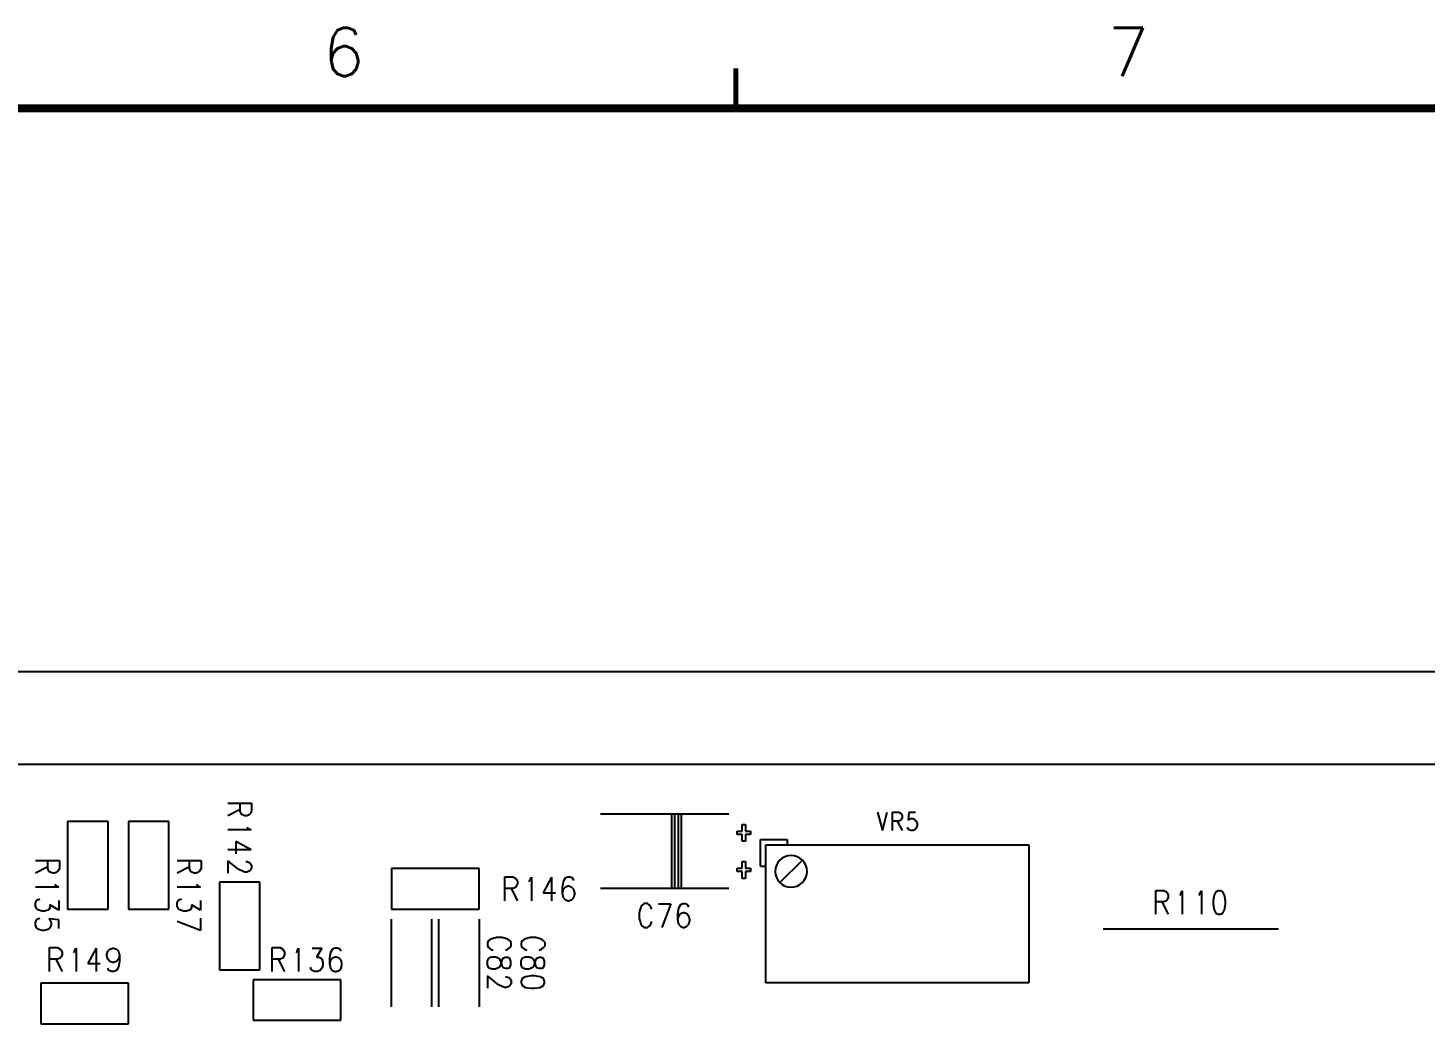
# Model space of a CAD drawing. Extents: x 295 to 953, y 10 to 290.
# Drawn here: x 740.5 to 827.3, y 227.9 to 290 of the extents above; entities that cross this region are included whole.
import ezdxf
from ezdxf.enums import TextEntityAlignment as Align

# ---------------------------------------------------------------- set-up
doc = ezdxf.new("R2010")
doc.units = 0
doc.header["$LTSCALE"] = 5
doc.header["$MEASUREMENT"] = 0
doc.layers.get('0').update_dxf_attribs({"linetype": 'CONTINUOUS', "lineweight": 25})
for name, color, linetype in [('BOTTOM_SILK_GBR', 5, 'CONTINUOUS'), ('문자', 4, 'CONTINUOUS'), ('테두리', 3, 'CONTINUOUS')]:
    doc.layers.add(name, color=color, linetype=linetype)
doc.styles.get("Standard").update_dxf_attribs({"font": 'simplex.shx'})

# ---------------------------------------------------------------- blocks, each defined once
blk = doc.blocks.new('C')
at = {"layer": '테두리'}
for points, const_width in [([(307.5, 287.5), (307.5, 285)], 0.3), ([(15, 285), (15, 15), (405, 15), (405, 285), (15, 285)], 0.5)]:
    blk.add_lwpolyline(points, dxfattribs=dict(at, const_width=const_width))
at = {"layer": '문자'}
for s, p in [('6', (283.125, 288.5)), ('7', (331.875, 288.5))]:
    blk.add_text(s, height=3, dxfattribs=at).set_placement(p, align=Align.MIDDLE)

msp = doc.modelspace()

# ---------------------------------------------------------------- linework, layer by layer
at = {"layer": 'BOTTOM_SILK_GBR', "color": 0}
for p, q in [((508.778, 250), (868.478, 250)), ((841.253, 244.225), (530.228, 244.225)), ((752.902, 241.816), (754.387, 241.816)), ((753.667, 241.438), (752.902, 241.044)), ((753.667, 241.321), (753.667, 241.816)), ((754.387, 241.816), (754.387, 241.321)), ((742.957, 240.696), (742.957, 235.247)), ((745.472, 240.696), (742.957, 240.696)), ((745.472, 235.247), (745.472, 240.696)), ((746.729, 240.696), (746.729, 235.247)), ((749.244, 240.696), (746.729, 240.696)), ((749.244, 235.247), (749.244, 240.696)), ((753.735, 241.159), (753.667, 241.321)), ((753.824, 241.105), (753.735, 241.159)), ((753.959, 241.044), (753.824, 241.105)), ((754.095, 241.044), (753.959, 241.044)), ((754.23, 241.105), (754.095, 241.044)), ((754.296, 241.159), (754.23, 241.105)), ((754.387, 241.321), (754.296, 241.159)), ((784.029, 241.135), (776.066, 241.135)), ((780.467, 241.135), (780.467, 236.524)), ((780.676, 241.135), (780.467, 241.135)), ((780.676, 236.524), (780.676, 241.135)), ((780.886, 241.135), (780.886, 236.524)), ((781.095, 241.135), (780.886, 241.135)), ((781.095, 236.524), (781.095, 241.135)), ((784.867, 240.506), (785.077, 240.506)), ((784.867, 240.087), (784.867, 240.506)), ((785.077, 240.506), (785.077, 240.087)), ((793.282, 241.273), (793.576, 240.118)), ((793.576, 240.118), (793.883, 241.273)), ((794.206, 240.118), (794.206, 241.273)), ((794.206, 241.273), (794.591, 241.273)), ((794.591, 240.714), (794.206, 240.714)), ((794.5, 240.714), (794.807, 240.118)), ((794.591, 241.273), (794.716, 241.204)), ((794.716, 240.765), (794.591, 240.714)), ((794.716, 241.204), (794.759, 241.151)), ((794.759, 240.836), (794.716, 240.765)), ((794.759, 241.151), (794.807, 241.045)), ((794.807, 240.94), (794.759, 240.836)), ((794.807, 241.045), (794.807, 240.94)), ((795.214, 241.255), (795.171, 240.765)), ((795.171, 240.765), (795.214, 240.818)), ((795.64, 241.255), (795.214, 241.255)), ((795.214, 240.818), (795.34, 240.871)), ((795.34, 240.871), (795.467, 240.871)), ((795.467, 240.871), (795.599, 240.818)), ((795.599, 240.818), (795.683, 240.714)), ((795.683, 240.714), (795.731, 240.555)), ((795.731, 240.555), (795.731, 240.433)), ((754.364, 240.173), (752.902, 240.173)), ((754.095, 240.326), (754.162, 240.265)), ((754.162, 240.265), (754.364, 240.173)), ((784.552, 240.087), (784.867, 240.087)), ((784.552, 239.877), (784.552, 240.087)), ((784.867, 239.877), (784.552, 239.877)), ((784.867, 239.458), (784.867, 239.877)), ((785.077, 240.087), (785.39, 240.087)), ((785.077, 239.877), (785.077, 239.458)), ((785.39, 239.877), (785.077, 239.877)), ((785.39, 240.087), (785.39, 239.877)), ((795.171, 240.224), (795.13, 240.328)), ((795.214, 240.171), (795.171, 240.224)), ((795.34, 240.118), (795.214, 240.171)), ((795.467, 240.118), (795.34, 240.118)), ((795.599, 240.171), (795.467, 240.118)), ((795.683, 240.275), (795.599, 240.171)), ((795.731, 240.433), (795.683, 240.275)), ((754.364, 238.93), (752.902, 238.93)), ((754.364, 238.93), (753.397, 239.44)), ((753.397, 239.44), (753.397, 238.668)), ((785.077, 239.458), (784.867, 239.458)), ((786.009, 237.919), (786.009, 239.569)), ((786.009, 239.569), (787.659, 239.569)), ((786.339, 239.239), (802.674, 239.239)), ((786.339, 230.659), (786.339, 239.239)), ((787.659, 239.569), (787.659, 239.239)), ((802.674, 239.239), (802.674, 230.659)), ((740.957, 238.254), (742.442, 238.254)), ((741.723, 237.876), (740.957, 237.481)), ((741.723, 237.759), (741.723, 238.254)), ((742.442, 238.254), (742.442, 237.759)), ((749.758, 238.254), (751.243, 238.254)), ((750.524, 237.876), (749.758, 237.481)), ((750.524, 237.759), (750.524, 238.254)), ((751.243, 238.254), (751.243, 237.759)), ((753.6, 237.704), (752.902, 238.252)), ((752.902, 238.252), (752.902, 237.48)), ((754.027, 238.198), (754.095, 238.198)), ((754.095, 238.198), (754.23, 238.143)), ((754.23, 238.143), (754.296, 238.09)), ((754.296, 238.09), (754.387, 237.981)), ((754.387, 237.981), (754.387, 237.757)), ((784.867, 238.201), (785.077, 238.201)), ((784.867, 237.782), (784.867, 238.201)), ((785.077, 238.201), (785.077, 237.782)), ((786.009, 237.919), (786.339, 237.919)), ((787.246, 236.929), (788.566, 238.249)), ((741.791, 237.597), (741.723, 237.759)), ((741.88, 237.542), (741.791, 237.597)), ((742.015, 237.481), (741.88, 237.542)), ((742.15, 237.481), (742.015, 237.481)), ((742.286, 237.542), (742.15, 237.481)), ((742.352, 237.597), (742.286, 237.542)), ((742.442, 237.759), (742.352, 237.597)), ((750.592, 237.597), (750.524, 237.759)), ((750.681, 237.542), (750.592, 237.597)), ((750.816, 237.481), (750.681, 237.542)), ((750.951, 237.481), (750.816, 237.481)), ((751.087, 237.542), (750.951, 237.481)), ((751.153, 237.597), (751.087, 237.542)), ((751.243, 237.759), (751.153, 237.597)), ((753.824, 237.595), (753.6, 237.704)), ((753.959, 237.541), (753.824, 237.595)), ((754.095, 237.541), (753.959, 237.541)), ((754.23, 237.595), (754.095, 237.541)), ((754.296, 237.65), (754.23, 237.595)), ((754.387, 237.757), (754.296, 237.65)), ((763.074, 237.762), (763.074, 235.247)), ((768.522, 237.762), (763.074, 237.762)), ((768.522, 235.247), (768.522, 237.762)), ((770.126, 235.762), (770.126, 237.247)), ((770.126, 237.247), (770.621, 237.247)), ((770.621, 237.247), (770.783, 237.156)), ((770.783, 237.156), (770.837, 237.09)), ((770.837, 237.09), (770.898, 236.955)), ((771.616, 236.955), (771.677, 237.023)), ((771.677, 237.023), (771.769, 237.224)), ((771.769, 237.224), (771.769, 235.762)), ((773.012, 237.224), (772.502, 236.257)), ((773.012, 237.224), (773.012, 235.762)), ((773.868, 237.156), (773.744, 236.955)), ((774.045, 237.224), (773.868, 237.156)), ((774.16, 237.224), (774.045, 237.224)), ((774.338, 237.156), (774.16, 237.224)), ((774.401, 237.023), (774.338, 237.156)), ((784.552, 237.782), (784.867, 237.782)), ((784.552, 237.572), (784.552, 237.782)), ((784.867, 237.572), (784.552, 237.572)), ((784.867, 237.153), (784.867, 237.572)), ((785.077, 237.153), (784.867, 237.153)), ((785.077, 237.782), (785.39, 237.782)), ((785.077, 237.572), (785.077, 237.153)), ((785.39, 237.572), (785.077, 237.572)), ((785.39, 237.782), (785.39, 237.572)), ((742.419, 236.61), (740.957, 236.61)), ((742.15, 236.764), (742.218, 236.703)), ((742.218, 236.703), (742.419, 236.61)), ((751.22, 236.61), (749.758, 236.61)), ((750.951, 236.764), (751.019, 236.703)), ((751.019, 236.703), (751.22, 236.61)), ((752.387, 236.924), (752.387, 231.475)), ((754.901, 236.924), (752.387, 236.924)), ((754.901, 231.475), (754.901, 236.924)), ((770.621, 236.528), (770.126, 236.528)), ((770.504, 236.528), (770.898, 235.762)), ((770.783, 236.595), (770.621, 236.528)), ((770.837, 236.685), (770.783, 236.595)), ((770.898, 236.82), (770.837, 236.685)), ((770.898, 236.955), (770.898, 236.82)), ((772.502, 236.257), (773.274, 236.257)), ((773.744, 236.955), (773.69, 236.595)), ((773.69, 236.595), (773.69, 236.257)), ((773.744, 236.46), (773.69, 236.257)), ((773.69, 236.257), (773.744, 235.965)), ((773.868, 236.595), (773.744, 236.46)), ((774.045, 236.661), (773.868, 236.595)), ((774.099, 236.661), (774.045, 236.661)), ((774.277, 236.595), (774.099, 236.661)), ((774.401, 236.46), (774.277, 236.595)), ((774.462, 236.257), (774.401, 236.46)), ((774.401, 235.965), (774.462, 236.166)), ((774.462, 236.166), (774.462, 236.257)), ((784.029, 236.524), (776.066, 236.524)), ((780.886, 236.524), (780.676, 236.524)), ((810.569, 234.924), (810.569, 236.409)), ((810.569, 236.409), (811.064, 236.409)), ((811.064, 236.409), (811.226, 236.318)), ((811.226, 236.318), (811.28, 236.252)), ((811.28, 236.252), (811.341, 236.117)), ((811.341, 236.117), (811.341, 235.982)), ((812.059, 236.117), (812.12, 236.185)), ((812.12, 236.185), (812.213, 236.386)), ((812.213, 236.386), (812.213, 234.924)), ((813.247, 236.117), (813.308, 236.185)), ((813.308, 236.185), (813.401, 236.386)), ((813.401, 236.386), (813.401, 234.924)), ((814.188, 236.117), (814.133, 235.757)), ((814.295, 236.318), (814.188, 236.117)), ((814.465, 236.386), (814.295, 236.318)), ((814.574, 236.386), (814.465, 236.386)), ((814.735, 236.318), (814.574, 236.386)), ((814.844, 236.117), (814.735, 236.318)), ((814.905, 235.757), (814.844, 236.117)), ((740.957, 235.607), (741.025, 235.769)), ((740.957, 235.437), (740.957, 235.607)), ((741.025, 235.275), (740.957, 235.437)), ((741.025, 235.769), (741.093, 235.823)), ((741.16, 235.167), (741.025, 235.275)), ((741.093, 235.823), (741.228, 235.878)), ((741.857, 235.33), (741.791, 235.221)), ((742.419, 235.167), (741.857, 235.5)), ((741.857, 235.5), (741.857, 235.33)), ((742.419, 235.769), (742.419, 235.167)), ((742.957, 235.247), (745.472, 235.247)), ((746.729, 235.247), (749.244, 235.247)), ((749.758, 235.607), (749.826, 235.769)), ((749.758, 235.437), (749.758, 235.607)), ((749.826, 235.275), (749.758, 235.437)), ((749.826, 235.769), (749.894, 235.823)), ((749.961, 235.167), (749.826, 235.275)), ((749.894, 235.823), (750.029, 235.878)), ((750.658, 235.33), (750.592, 235.221)), ((751.22, 235.167), (750.658, 235.5)), ((750.658, 235.5), (750.658, 235.33)), ((751.22, 235.769), (751.22, 235.167)), ((763.074, 235.247), (768.522, 235.247)), ((773.744, 235.965), (773.868, 235.83)), ((773.868, 235.83), (774.045, 235.762)), ((774.045, 235.762), (774.099, 235.762)), ((774.099, 235.762), (774.277, 235.83)), ((774.277, 235.83), (774.401, 235.965)), ((778.574, 235.366), (778.52, 235.231)), ((778.675, 235.5), (778.574, 235.366)), ((778.775, 235.591), (778.675, 235.5)), ((778.983, 235.591), (778.775, 235.591)), ((779.084, 235.5), (778.983, 235.591)), ((779.191, 235.366), (779.084, 235.5)), ((779.246, 235.231), (779.191, 235.366)), ((779.661, 235.567), (780.434, 235.567)), ((780.434, 235.567), (779.878, 234.106)), ((780.904, 235.298), (780.849, 234.939)), ((781.028, 235.5), (780.904, 235.298)), ((781.204, 235.567), (781.028, 235.5)), ((781.32, 235.567), (781.204, 235.567)), ((781.498, 235.5), (781.32, 235.567)), ((781.561, 235.366), (781.498, 235.5)), ((811.064, 235.69), (810.569, 235.69)), ((810.947, 235.69), (811.341, 234.924)), ((811.226, 235.757), (811.064, 235.69)), ((811.28, 235.846), (811.226, 235.757)), ((811.341, 235.982), (811.28, 235.846)), ((814.133, 235.757), (814.133, 235.554)), ((814.133, 235.554), (814.188, 235.195)), ((814.844, 235.195), (814.905, 235.554)), ((814.905, 235.554), (814.905, 235.757)), ((740.957, 234.419), (741.025, 234.581)), ((740.957, 234.257), (740.957, 234.419)), ((741.025, 234.581), (741.093, 234.635)), ((741.093, 234.635), (741.228, 234.69)), ((741.362, 235.105), (741.16, 235.167)), ((741.52, 235.105), (741.362, 235.105)), ((741.723, 235.167), (741.52, 235.105)), ((741.791, 235.221), (741.723, 235.167)), ((742.419, 234.581), (741.791, 234.635)), ((741.791, 234.635), (741.857, 234.581)), ((741.857, 234.581), (741.924, 234.419)), ((741.924, 234.419), (741.924, 234.257)), ((742.419, 234.033), (742.419, 234.581)), ((751.22, 233.917), (749.758, 234.474)), ((750.163, 235.105), (749.961, 235.167)), ((750.321, 235.105), (750.163, 235.105)), ((750.524, 235.167), (750.321, 235.105)), ((750.592, 235.221), (750.524, 235.167)), ((751.22, 234.69), (751.22, 233.917)), ((763.074, 229.17), (763.074, 234.619)), ((765.589, 229.17), (765.589, 234.619)), ((766.008, 234.619), (766.008, 229.17)), ((768.522, 234.619), (768.522, 229.17)), ((778.52, 235.231), (778.473, 235.028)), ((778.473, 235.028), (778.473, 234.668)), ((778.473, 234.668), (778.52, 234.465)), ((778.52, 234.465), (778.574, 234.309)), ((779.191, 234.309), (779.246, 234.465)), ((780.849, 234.939), (780.849, 234.601)), ((780.904, 234.804), (780.849, 234.601)), ((780.849, 234.601), (780.904, 234.309)), ((781.028, 234.939), (780.904, 234.804)), ((781.204, 235.005), (781.028, 234.939)), ((781.259, 235.005), (781.204, 235.005)), ((781.437, 234.939), (781.259, 235.005)), ((781.561, 234.804), (781.437, 234.939)), ((781.622, 234.601), (781.561, 234.804)), ((781.561, 234.309), (781.622, 234.51)), ((781.622, 234.51), (781.622, 234.601)), ((814.188, 235.195), (814.295, 234.992)), ((814.295, 234.992), (814.465, 234.924)), ((814.465, 234.924), (814.574, 234.924)), ((814.574, 234.924), (814.735, 234.992)), ((814.735, 234.992), (814.844, 235.195)), ((741.025, 234.087), (740.957, 234.257)), ((741.16, 233.978), (741.025, 234.087)), ((741.362, 233.917), (741.16, 233.978)), ((741.52, 233.917), (741.362, 233.917)), ((741.723, 233.978), (741.52, 233.917)), ((741.857, 234.087), (741.723, 233.978)), ((741.924, 234.257), (741.857, 234.087)), ((778.574, 234.309), (778.675, 234.173)), ((778.675, 234.173), (778.775, 234.106)), ((778.775, 234.106), (778.983, 234.106)), ((778.983, 234.106), (779.084, 234.173)), ((779.084, 234.173), (779.191, 234.309)), ((780.904, 234.309), (781.028, 234.173)), ((781.028, 234.173), (781.204, 234.106)), ((781.204, 234.106), (781.259, 234.106)), ((781.259, 234.106), (781.437, 234.173)), ((781.437, 234.173), (781.561, 234.309)), ((818.186, 233.99), (807.289, 233.99)), ((741.837, 231.362), (741.837, 232.847)), ((741.837, 232.847), (742.332, 232.847)), ((742.332, 232.847), (742.493, 232.756)), ((742.493, 232.756), (742.548, 232.69)), ((742.548, 232.69), (742.609, 232.555)), ((743.388, 232.622), (743.48, 232.823)), ((743.48, 232.823), (743.48, 231.362)), ((744.723, 232.823), (744.213, 231.857)), ((744.723, 232.823), (744.723, 231.362)), ((745.455, 232.622), (745.579, 232.756)), ((745.579, 232.756), (745.756, 232.823)), ((745.756, 232.823), (745.81, 232.823)), ((745.81, 232.823), (745.995, 232.756)), ((745.995, 232.756), (746.112, 232.622)), ((755.667, 231.362), (755.667, 232.847)), ((755.667, 232.847), (756.162, 232.847)), ((756.162, 232.847), (756.324, 232.756)), ((756.324, 232.756), (756.378, 232.69)), ((756.378, 232.69), (756.439, 232.555)), ((757.218, 232.622), (757.31, 232.823)), ((757.31, 232.823), (757.31, 231.362)), ((758.152, 232.823), (758.754, 232.823)), ((758.754, 232.823), (758.421, 232.261)), ((759.409, 232.756), (759.286, 232.555)), ((759.586, 232.823), (759.409, 232.756)), ((759.701, 232.823), (759.586, 232.823)), ((759.88, 232.756), (759.701, 232.823)), ((759.942, 232.622), (759.88, 232.756)), ((769.105, 233.267), (769.037, 233.167)), ((769.037, 233.167), (769.037, 232.959)), ((769.037, 232.959), (769.105, 232.858)), ((769.24, 233.368), (769.105, 233.267)), ((769.105, 232.858), (769.24, 232.751)), ((769.397, 233.422), (769.24, 233.368)), ((769.24, 232.751), (769.397, 232.696)), ((769.6, 233.469), (769.397, 233.422)), ((769.959, 233.469), (769.6, 233.469)), ((770.162, 233.422), (769.959, 233.469)), ((770.298, 233.368), (770.162, 233.422)), ((770.162, 232.696), (770.298, 232.751)), ((770.431, 233.267), (770.298, 233.368)), ((770.298, 232.751), (770.431, 232.858)), ((770.522, 233.167), (770.431, 233.267)), ((770.431, 232.858), (770.522, 232.959)), ((770.522, 232.959), (770.522, 233.167)), ((771.2, 233.267), (771.133, 233.167)), ((771.133, 233.167), (771.133, 232.959)), ((771.133, 232.959), (771.2, 232.858)), ((771.335, 233.368), (771.2, 233.267)), ((771.2, 232.858), (771.335, 232.751)), ((771.492, 233.422), (771.335, 233.368)), ((771.335, 232.751), (771.492, 232.696)), ((771.695, 233.469), (771.492, 233.422)), ((772.055, 233.469), (771.695, 233.469)), ((772.258, 233.422), (772.055, 233.469)), ((772.393, 233.368), (772.258, 233.422)), ((772.258, 232.696), (772.393, 232.751)), ((772.527, 233.267), (772.393, 233.368)), ((772.393, 232.751), (772.527, 232.858)), ((772.618, 233.167), (772.527, 233.267)), ((772.527, 232.858), (772.618, 232.959)), ((772.618, 232.959), (772.618, 233.167)), ((742.332, 232.127), (741.837, 232.127)), ((742.215, 232.127), (742.609, 231.362)), ((742.493, 232.195), (742.332, 232.127)), ((742.548, 232.284), (742.493, 232.195)), ((742.609, 232.419), (742.548, 232.284)), ((742.609, 232.555), (742.609, 232.419)), ((743.327, 232.555), (743.388, 232.622)), ((744.213, 231.857), (744.985, 231.857)), ((745.401, 232.419), (745.455, 232.622)), ((745.401, 232.352), (745.401, 232.419)), ((745.455, 232.127), (745.401, 232.352)), ((745.579, 231.992), (745.455, 232.127)), ((745.756, 231.924), (745.579, 231.992)), ((745.81, 231.924), (745.756, 231.924)), ((745.995, 231.992), (745.81, 231.924)), ((746.112, 232.127), (745.995, 231.992)), ((746.112, 232.622), (746.173, 232.352)), ((746.173, 232.352), (746.112, 232.127)), ((746.173, 231.992), (746.112, 231.632)), ((746.173, 232.352), (746.173, 231.992)), ((756.162, 232.127), (755.667, 232.127)), ((756.045, 232.127), (756.439, 231.362)), ((756.324, 232.195), (756.162, 232.127)), ((756.378, 232.284), (756.324, 232.195)), ((756.439, 232.419), (756.378, 232.284)), ((756.439, 232.555), (756.439, 232.419)), ((757.157, 232.555), (757.218, 232.622)), ((758.421, 232.261), (758.591, 232.261)), ((758.591, 232.261), (758.7, 232.195)), ((758.7, 232.195), (758.754, 232.127)), ((758.754, 232.127), (758.815, 231.924)), ((758.815, 231.924), (758.815, 231.766)), ((759.286, 232.555), (759.231, 232.195)), ((759.231, 232.195), (759.231, 231.857)), ((759.286, 232.06), (759.231, 231.857)), ((759.231, 231.857), (759.286, 231.565)), ((759.409, 232.195), (759.286, 232.06)), ((759.586, 232.261), (759.409, 232.195)), ((759.64, 232.261), (759.586, 232.261)), ((759.818, 232.195), (759.64, 232.261)), ((759.942, 232.06), (759.818, 232.195)), ((760.003, 231.857), (759.942, 232.06)), ((760.003, 231.766), (760.003, 231.857)), ((769.037, 232.01), (769.105, 232.172)), ((769.037, 231.786), (769.037, 232.01)), ((769.105, 231.624), (769.037, 231.786)), ((769.105, 232.172), (769.172, 232.226)), ((769.172, 232.226), (769.308, 232.281)), ((769.308, 232.281), (769.532, 232.281)), ((769.532, 232.281), (769.667, 232.226)), ((769.667, 232.226), (769.803, 232.119)), ((769.803, 232.119), (769.87, 231.956)), ((769.87, 231.84), (769.803, 231.678)), ((769.936, 232.065), (769.87, 231.84)), ((769.87, 231.956), (769.936, 231.733)), ((770.004, 232.172), (769.936, 232.065)), ((770.162, 232.226), (770.004, 232.172)), ((770.298, 232.226), (770.162, 232.226)), ((770.431, 232.172), (770.298, 232.226)), ((770.499, 232.01), (770.431, 232.172)), ((770.431, 231.624), (770.499, 231.786)), ((770.499, 231.786), (770.499, 232.01)), ((771.133, 232.01), (771.2, 232.172)), ((771.133, 231.786), (771.133, 232.01)), ((771.2, 231.624), (771.133, 231.786)), ((771.2, 232.172), (771.268, 232.226)), ((771.268, 232.226), (771.403, 232.281)), ((771.403, 232.281), (771.628, 232.281)), ((771.628, 232.281), (771.763, 232.226)), ((771.763, 232.226), (771.898, 232.119)), ((771.898, 232.119), (771.966, 231.956)), ((771.966, 231.84), (771.898, 231.678)), ((772.032, 232.065), (771.966, 231.84)), ((771.966, 231.956), (772.032, 231.733)), ((772.099, 232.172), (772.032, 232.065)), ((772.258, 232.226), (772.099, 232.172)), ((772.393, 232.226), (772.258, 232.226)), ((772.527, 232.172), (772.393, 232.226)), ((772.594, 232.01), (772.527, 232.172)), ((772.527, 231.624), (772.594, 231.786)), ((772.594, 231.786), (772.594, 232.01)), ((745.516, 231.429), (745.455, 231.565)), ((745.694, 231.362), (745.516, 231.429)), ((745.81, 231.362), (745.694, 231.362)), ((745.995, 231.429), (745.81, 231.362)), ((746.112, 231.632), (745.995, 231.429)), ((752.387, 231.475), (754.901, 231.475)), ((758.098, 231.497), (758.043, 231.632)), ((758.152, 231.429), (758.098, 231.497)), ((758.314, 231.362), (758.152, 231.429)), ((758.484, 231.362), (758.314, 231.362)), ((758.645, 231.429), (758.484, 231.362)), ((758.754, 231.565), (758.645, 231.429)), ((758.815, 231.766), (758.754, 231.565)), ((759.286, 231.565), (759.409, 231.429)), ((759.409, 231.429), (759.586, 231.362)), ((759.586, 231.362), (759.64, 231.362)), ((759.64, 231.362), (759.818, 231.429)), ((759.818, 231.429), (759.942, 231.565)), ((759.942, 231.565), (760.003, 231.766)), ((769.735, 230.545), (769.037, 231.093)), ((769.037, 231.093), (769.037, 230.32)), ((769.172, 231.569), (769.105, 231.624)), ((769.308, 231.508), (769.172, 231.569)), ((769.532, 231.508), (769.308, 231.508)), ((769.667, 231.569), (769.532, 231.508)), ((769.803, 231.678), (769.667, 231.569)), ((769.936, 231.733), (770.004, 231.624)), ((770.004, 231.624), (770.162, 231.569)), ((770.162, 231.569), (770.298, 231.569)), ((770.162, 231.038), (770.23, 231.038)), ((770.23, 231.038), (770.365, 230.984)), ((770.298, 231.569), (770.431, 231.624)), ((770.365, 230.984), (770.431, 230.931)), ((770.431, 230.931), (770.522, 230.822)), ((771.2, 230.931), (771.133, 230.761)), ((771.268, 231.569), (771.2, 231.624)), ((771.403, 231.038), (771.2, 230.931)), ((771.403, 231.508), (771.268, 231.569)), ((771.628, 231.508), (771.403, 231.508)), ((771.763, 231.093), (771.403, 231.038)), ((771.763, 231.569), (771.628, 231.508)), ((771.898, 231.678), (771.763, 231.569)), ((771.966, 231.093), (771.763, 231.093)), ((772.325, 231.038), (771.966, 231.093)), ((772.032, 231.733), (772.099, 231.624)), ((772.099, 231.624), (772.258, 231.569)), ((772.258, 231.569), (772.393, 231.569)), ((772.527, 230.931), (772.325, 231.038)), ((772.393, 231.569), (772.527, 231.624)), ((772.594, 230.761), (772.527, 230.931)), ((741.281, 230.637), (741.281, 228.123)), ((746.729, 230.637), (741.281, 230.637)), ((746.729, 228.123), (746.729, 230.637)), ((754.482, 230.847), (754.482, 228.332)), ((759.931, 230.847), (754.482, 230.847)), ((759.931, 228.332), (759.931, 230.847)), ((769.959, 230.436), (769.735, 230.545)), ((770.095, 230.381), (769.959, 230.436)), ((770.23, 230.381), (770.095, 230.381)), ((770.365, 230.436), (770.23, 230.381)), ((770.431, 230.49), (770.365, 230.436)), ((770.522, 230.598), (770.431, 230.49)), ((770.522, 230.822), (770.522, 230.598)), ((771.133, 230.761), (771.133, 230.652)), ((771.133, 230.652), (771.2, 230.49)), ((771.2, 230.49), (771.403, 230.381)), ((771.403, 230.381), (771.763, 230.32)), ((771.763, 230.32), (771.966, 230.32)), ((771.966, 230.32), (772.325, 230.381)), ((772.325, 230.381), (772.527, 230.49)), ((772.527, 230.49), (772.594, 230.652)), ((772.594, 230.652), (772.594, 230.761)), ((802.674, 230.659), (786.339, 230.659)), ((754.482, 228.332), (759.931, 228.332)), ((741.281, 228.123), (746.729, 228.123))]:
    msp.add_line(p, q, dxfattribs=at)
for start, end in [(0, 180), (180, 0)]:
    msp.add_arc((787.906, 237.589), 0.99, start, end, dxfattribs=at)

# ---------------------------------------------------------------- block references
msp.add_blockref('C', (476.978, 0))

doc.saveas('drawing.dxf')
